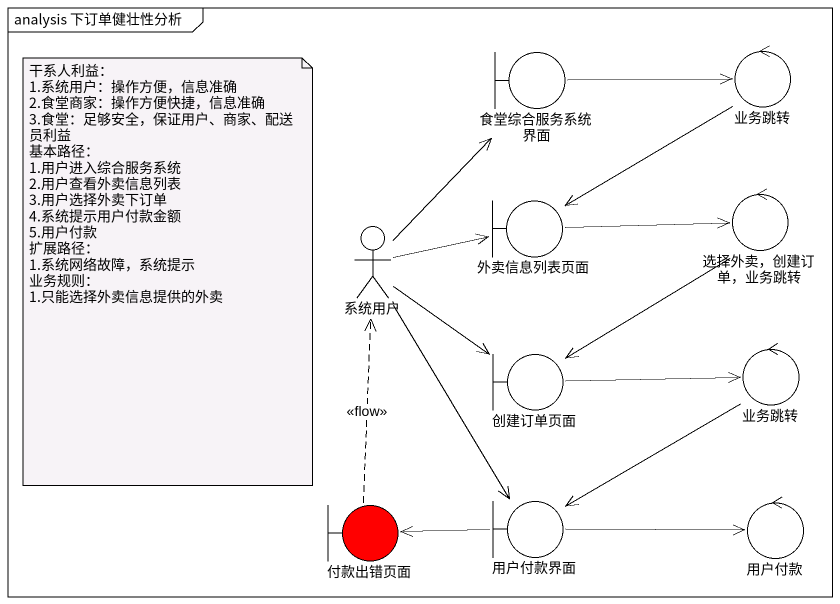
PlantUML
@startuml
mainframe analysis 下订单健壮性分析
boundary 食堂综合服务系统界面
control 业务跳转
boundary 外卖信息列表页面
control "选择外卖，创建订单，业务跳转" as 选择外卖_创建订单_业务跳转
actor 系统用户
boundary 创建订单页面
control "业务跳转" as 业务跳转_2
boundary 用户付款界面
boundary 付款出错页面 #FF0000
control 用户付款
食堂综合服务系统界面 -right-> 业务跳转
业务跳转 --> 外卖信息列表页面
外卖信息列表页面 -right-> 选择外卖_创建订单_业务跳转
选择外卖_创建订单_业务跳转 --> 创建订单页面
系统用户 -up-> 食堂综合服务系统界面
系统用户 -right-> 外卖信息列表页面
系统用户 --> 创建订单页面
系统用户 --> 用户付款界面
创建订单页面 -right-> 业务跳转_2
业务跳转_2 --> 用户付款界面
用户付款界面 -left-> 付款出错页面
用户付款界面 -right-> 用户付款
付款出错页面 .up.> 系统用户 : <<flow>>
note as N1
  干系人利益：
  1.系统用户：操作方便，信息准确
  2.食堂商家：操作方便快捷，信息准确
  3.食堂：足够安全，保证用户、商家、配送员利益
  基本路径：
  1.用户进入综合服务系统
  2.用户查看外卖信息列表
  3.用户选择外卖下订单
  4.系统提示用户付款金额
  5.用户付款
  扩展路径：
  1.系统网络故障，系统提示
  业务规则：
  1.只能选择外卖信息提供的外卖
end note
@enduml
